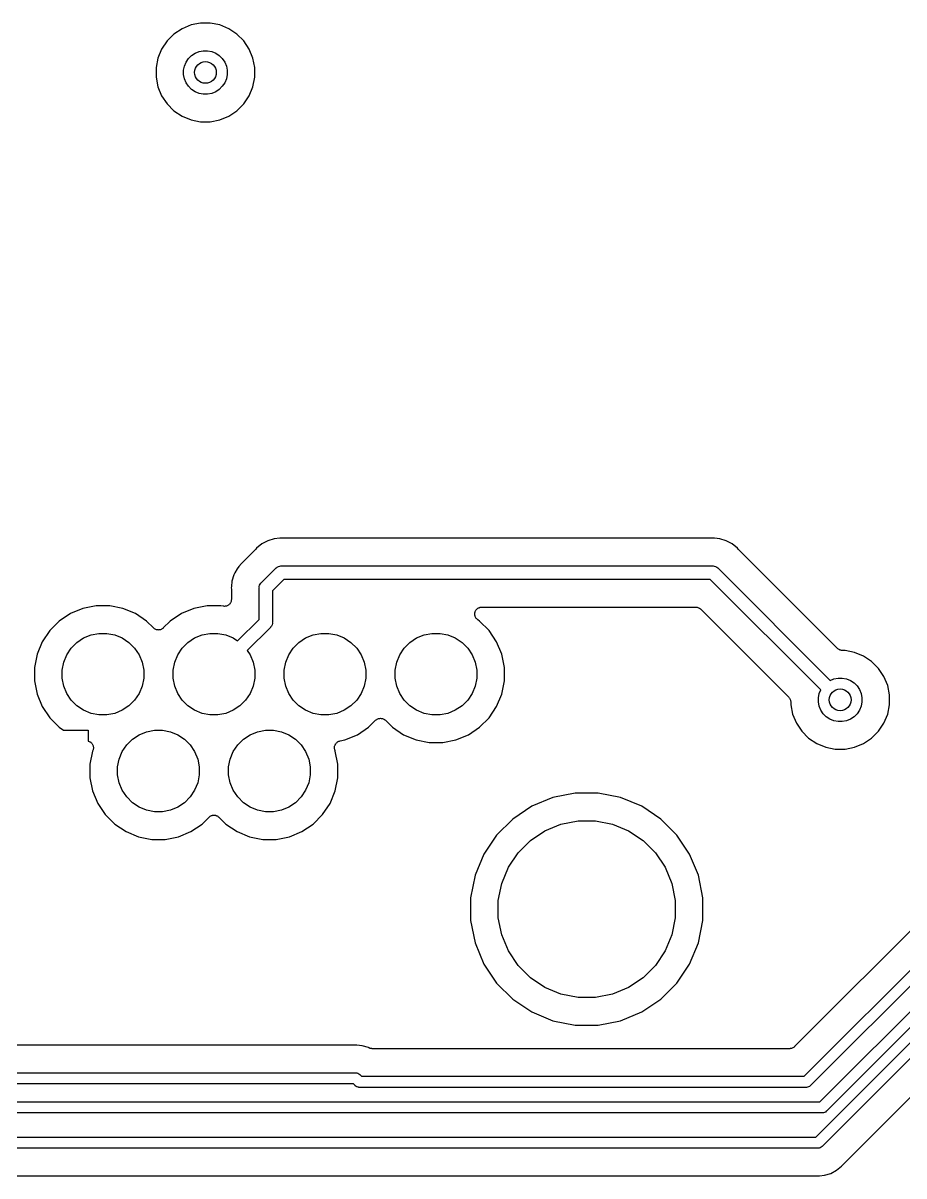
# Model space of a CAD drawing. Extents: x 1.71 to 9.75, y -6.32 to -1.22.
# Drawn here: x 3.686 to 4.323, y -3.618 to -2.783 of the extents above; entities that cross this region are included whole.
import ezdxf

# ---------------------------------------------------------------- set-up
doc = ezdxf.new("R2010")
doc.units = 0
doc.header["$MEASUREMENT"] = 0
doc.layers.add('BLACK', color=7, linetype='CONTINUOUS')

msp = doc.modelspace()

# ---------------------------------------------------------------- linework, layer by layer
at = {"layer": 'BLACK', "linetype": 'CONTINUOUS'}
for p, q in [((3.80737, -2.78483), (3.80087, -2.78752)), ((3.81428, -2.78345), (3.80737, -2.78483)), ((3.82132, -2.78345), (3.81428, -2.78345)), ((3.82823, -2.78483), (3.82132, -2.78345)), ((3.83473, -2.78752), (3.82823, -2.78483)), ((3.79501, -2.79143), (3.79003, -2.79641)), ((3.80087, -2.78752), (3.79501, -2.79143)), ((3.84059, -2.79143), (3.83473, -2.78752)), ((3.84557, -2.79641), (3.84059, -2.79143)), ((3.78612, -2.80227), (3.78343, -2.80877)), ((3.79003, -2.79641), (3.78612, -2.80227)), ((3.81321, -2.80406), (3.81625, -2.80345)), ((3.81625, -2.80345), (3.81935, -2.80345)), ((3.81935, -2.80345), (3.82239, -2.80406)), ((3.84948, -2.80227), (3.84557, -2.79641)), ((3.85217, -2.80877), (3.84948, -2.80227)), ((3.78343, -2.80877), (3.78205, -2.81568)), ((3.80266, -2.81461), (3.80384, -2.81174)), ((3.80384, -2.81174), (3.80557, -2.80916)), ((3.80557, -2.80916), (3.80776, -2.80697)), ((3.80776, -2.80697), (3.81034, -2.80524)), ((3.81034, -2.80524), (3.81321, -2.80406)), ((3.82239, -2.80406), (3.82526, -2.80524)), ((3.82526, -2.80524), (3.82784, -2.80697)), ((3.82784, -2.80697), (3.83003, -2.80916)), ((3.83003, -2.80916), (3.83176, -2.81174)), ((3.83176, -2.81174), (3.83294, -2.81461)), ((3.85355, -2.81568), (3.85217, -2.80877)), ((3.78205, -2.81568), (3.78205, -2.82272)), ((3.80205, -2.81765), (3.80266, -2.81461)), ((3.80205, -2.82075), (3.80205, -2.81765)), ((3.83294, -2.81461), (3.83355, -2.81765)), ((3.83355, -2.81765), (3.83355, -2.82075)), ((3.85355, -2.82272), (3.85355, -2.81568)), ((3.78205, -2.82272), (3.78343, -2.82963)), ((3.80266, -2.82379), (3.80205, -2.82075)), ((3.80384, -2.82666), (3.80266, -2.82379)), ((3.80557, -2.82924), (3.80384, -2.82666)), ((3.83176, -2.82666), (3.83003, -2.82924)), ((3.83294, -2.82379), (3.83176, -2.82666)), ((3.83355, -2.82075), (3.83294, -2.82379)), ((3.85217, -2.82963), (3.85355, -2.82272)), ((3.78343, -2.82963), (3.78612, -2.83613)), ((3.78612, -2.83613), (3.79003, -2.84199)), ((3.80776, -2.83143), (3.80557, -2.82924)), ((3.81034, -2.83316), (3.80776, -2.83143)), ((3.81321, -2.83434), (3.81034, -2.83316)), ((3.81625, -2.83495), (3.81321, -2.83434)), ((3.81935, -2.83495), (3.81625, -2.83495)), ((3.82239, -2.83434), (3.81935, -2.83495)), ((3.82526, -2.83316), (3.82239, -2.83434)), ((3.82784, -2.83143), (3.82526, -2.83316)), ((3.83003, -2.82924), (3.82784, -2.83143)), ((3.84557, -2.84199), (3.84948, -2.83613)), ((3.84948, -2.83613), (3.85217, -2.82963)), ((3.79003, -2.84199), (3.79501, -2.84697)), ((3.84059, -2.84697), (3.84557, -2.84199)), ((3.79501, -2.84697), (3.80087, -2.85088)), ((3.80087, -2.85088), (3.80737, -2.85357)), ((3.80737, -2.85357), (3.81428, -2.85495)), ((3.82132, -2.85495), (3.82823, -2.85357)), ((3.82823, -2.85357), (3.83473, -2.85088)), ((3.83473, -2.85088), (3.84059, -2.84697)), ((3.81428, -2.85495), (3.82132, -2.85495)), ((3.85859, -3.16048), (3.85479, -3.16359)), ((3.86292, -3.15816), (3.85859, -3.16048)), ((3.86761, -3.15674), (3.86292, -3.15816)), ((3.87152, -3.15636), (3.86761, -3.15674)), ((3.8725, -3.15626), (3.87152, -3.15635)), ((3.87152, -3.15635), (3.87152, -3.15636)), ((3.87348, -3.15635), (3.8725, -3.15626)), ((3.87369, -3.15635), (3.87348, -3.15635)), ((3.8739, -3.15638), (3.87369, -3.15635)), ((3.87397, -3.15638), (3.8739, -3.15638)), ((4.18353, -3.15638), (3.87397, -3.15638)), ((4.18374, -3.15636), (4.18353, -3.15638)), ((4.18395, -3.15636), (4.18374, -3.15636)), ((4.18402, -3.15635), (4.18395, -3.15636)), ((4.185, -3.15626), (4.18402, -3.15635)), ((4.18598, -3.15635), (4.185, -3.15626)), ((4.18989, -3.15674), (4.18598, -3.15635)), ((4.18598, -3.15635), (4.18598, -3.15635)), ((4.19458, -3.15816), (4.18989, -3.15674)), ((4.19891, -3.16048), (4.19458, -3.15816)), ((4.20271, -3.16359), (4.19891, -3.16048)), ((3.85384, -3.16472), (3.84492, -3.17364)), ((3.85397, -3.16455), (3.85384, -3.16472)), ((3.85412, -3.16441), (3.85397, -3.16455)), ((3.85417, -3.16435), (3.85412, -3.16441)), ((3.85479, -3.16359), (3.85417, -3.16435)), ((4.20333, -3.16435), (4.20271, -3.16359)), ((4.20348, -3.1645), (4.20333, -3.16435)), ((4.20361, -3.16467), (4.20348, -3.1645)), ((4.20366, -3.16472), (4.20361, -3.16467)), ((4.27503, -3.23609), (4.20366, -3.16472)), ((3.84068, -3.17839), (3.8391, -3.18134)), ((3.84193, -3.17686), (3.84068, -3.17839)), ((3.84379, -3.17459), (3.84193, -3.17686)), ((3.84193, -3.17686), (3.84193, -3.17686)), ((3.84455, -3.17397), (3.84379, -3.17459)), ((3.8447, -3.17382), (3.84455, -3.17397)), ((3.84487, -3.17369), (3.8447, -3.17382)), ((3.84492, -3.17364), (3.84487, -3.17369)), ((3.85819, -3.18865), (3.86885, -3.17799)), ((3.86885, -3.17799), (3.869, -3.1778)), ((3.869, -3.1778), (3.86919, -3.17765)), ((3.86919, -3.17765), (3.86969, -3.17724)), ((3.86919, -3.17765), (3.86919, -3.17765)), ((3.86969, -3.17724), (3.86975, -3.17719)), ((3.86975, -3.17719), (3.87061, -3.17673)), ((3.87061, -3.17673), (3.87154, -3.17645)), ((3.87154, -3.17645), (3.87226, -3.17638)), ((3.87226, -3.17638), (3.8725, -3.17636)), ((3.87226, -3.17638), (3.87226, -3.17638)), ((3.8725, -3.17636), (3.87274, -3.17638)), ((3.87274, -3.17638), (4.18476, -3.17638)), ((4.18476, -3.17638), (4.185, -3.17636)), ((4.185, -3.17636), (4.18524, -3.17638)), ((4.18524, -3.17638), (4.18524, -3.17638)), ((4.18524, -3.17638), (4.18596, -3.17645)), ((4.18596, -3.17645), (4.18689, -3.17673)), ((4.18689, -3.17673), (4.18775, -3.17719)), ((4.18775, -3.17719), (4.1885, -3.1778)), ((4.1885, -3.1778), (4.18865, -3.17799)), ((4.18865, -3.17799), (4.26987, -3.25921)), ((3.83694, -3.18741), (3.83655, -3.19132)), ((3.83836, -3.18272), (3.83694, -3.18741)), ((3.8391, -3.18134), (3.83836, -3.18272)), ((3.8391, -3.18134), (3.8391, -3.18134)), ((3.87454, -3.18622), (3.86642, -3.19434)), ((4.18296, -3.18622), (3.87454, -3.18622)), ((4.26291, -3.26617), (4.18296, -3.18622)), ((3.83655, -3.19132), (3.83646, -3.1923)), ((3.83646, -3.1923), (3.83655, -3.19328)), ((3.83655, -3.19132), (3.83655, -3.19132)), ((3.83655, -3.19328), (3.83656, -3.19335)), ((3.83656, -3.19335), (3.83656, -3.19356)), ((3.83656, -3.19356), (3.83658, -3.19377)), ((3.83658, -3.19377), (3.83658, -3.20064)), ((3.85655, -3.1923), (3.85658, -3.19206)), ((3.85658, -3.19254), (3.85655, -3.1923)), ((3.85658, -3.19206), (3.85665, -3.19134)), ((3.85658, -3.19206), (3.85658, -3.19206)), ((3.85658, -3.21516), (3.85658, -3.19254)), ((3.85665, -3.19134), (3.85693, -3.19041)), ((3.85693, -3.19041), (3.85739, -3.18955)), ((3.85739, -3.18955), (3.858, -3.1888)), ((3.858, -3.1888), (3.85819, -3.18865)), ((3.86642, -3.19434), (3.86642, -3.21695)), ((3.83508, -3.20421), (3.83471, -3.2045)), ((3.83509, -3.2042), (3.83508, -3.20421)), ((3.8351, -3.20419), (3.83509, -3.2042)), ((3.8354, -3.20382), (3.8351, -3.20419)), ((3.8357, -3.20346), (3.8354, -3.20382)), ((3.83571, -3.20345), (3.8357, -3.20346)), ((3.83572, -3.20344), (3.83571, -3.20345)), ((3.83595, -3.20302), (3.83572, -3.20344)), ((3.83617, -3.20261), (3.83595, -3.20302)), ((3.83618, -3.20259), (3.83617, -3.20261)), ((3.83619, -3.20258), (3.83618, -3.20259)), ((3.83633, -3.20213), (3.83619, -3.20258)), ((3.83647, -3.20168), (3.83633, -3.20213)), ((3.83648, -3.20165), (3.83647, -3.20166)), ((3.83647, -3.20166), (3.83647, -3.20168)), ((3.83653, -3.20118), (3.83648, -3.20165)), ((3.83658, -3.20071), (3.83653, -3.20118)), ((3.83658, -3.20064), (3.83658, -3.20068)), ((3.83658, -3.20068), (3.83658, -3.20068)), ((3.83658, -3.20068), (3.83658, -3.20068)), ((3.83658, -3.20068), (3.83658, -3.20071)), ((3.7202, -3.21083), (3.71209, -3.21625)), ((3.72921, -3.2071), (3.7202, -3.21083)), ((3.73878, -3.20519), (3.72921, -3.2071)), ((3.74854, -3.20519), (3.73878, -3.20519)), ((3.7581, -3.2071), (3.74854, -3.20519)), ((3.76712, -3.21083), (3.7581, -3.2071)), ((3.77523, -3.21625), (3.76712, -3.21083)), ((3.80051, -3.21083), (3.7924, -3.21625)), ((3.80953, -3.2071), (3.80051, -3.21083)), ((3.81909, -3.20519), (3.80953, -3.2071)), ((3.82885, -3.20519), (3.81909, -3.20519)), ((3.8306, -3.20554), (3.82885, -3.20519)), ((3.83107, -3.20559), (3.8306, -3.20554)), ((3.83154, -3.20564), (3.83107, -3.20559)), ((3.83156, -3.20564), (3.83154, -3.20564)), ((3.83157, -3.20564), (3.83156, -3.20564)), ((3.83205, -3.20559), (3.83157, -3.20564)), ((3.83252, -3.20555), (3.83205, -3.20559)), ((3.83253, -3.20555), (3.83252, -3.20555)), ((3.83255, -3.20554), (3.83253, -3.20555)), ((3.833, -3.20541), (3.83255, -3.20554)), ((3.83345, -3.20527), (3.833, -3.20541)), ((3.83347, -3.20527), (3.83345, -3.20527)), ((3.83348, -3.20526), (3.83347, -3.20527)), ((3.8339, -3.20504), (3.83348, -3.20526)), ((3.83432, -3.20482), (3.8339, -3.20504)), ((3.83433, -3.20481), (3.83432, -3.20482)), ((3.83434, -3.20481), (3.83433, -3.20481)), ((3.83471, -3.2045), (3.83434, -3.20481)), ((4.01265, -3.21117), (4.0127, -3.21069)), ((4.01265, -3.21118), (4.01265, -3.21117)), ((4.01265, -3.21119), (4.01265, -3.21118)), ((4.01269, -3.21166), (4.01265, -3.21119)), ((4.01273, -3.21215), (4.01269, -3.21166)), ((4.0127, -3.21069), (4.01275, -3.21022)), ((4.01274, -3.21216), (4.01273, -3.21215)), ((4.01273, -3.21215), (4.01273, -3.21215)), ((4.01287, -3.21262), (4.01274, -3.21216)), ((4.01275, -3.2102), (4.01289, -3.20975)), ((4.01275, -3.21021), (4.01275, -3.2102)), ((4.01275, -3.21022), (4.01275, -3.21021)), ((4.01301, -3.21308), (4.01287, -3.21262)), ((4.01289, -3.20975), (4.01304, -3.20928)), ((4.01304, -3.20927), (4.01327, -3.20885)), ((4.01304, -3.20928), (4.01304, -3.20927)), ((4.01304, -3.20928), (4.01304, -3.20928)), ((4.01327, -3.20885), (4.0135, -3.20843)), ((4.0135, -3.20843), (4.01351, -3.20842)), ((4.01351, -3.20841), (4.01382, -3.20804)), ((4.01351, -3.20842), (4.01351, -3.20841)), ((4.01382, -3.20804), (4.01412, -3.20767)), ((4.01412, -3.20767), (4.01413, -3.20767)), ((4.01413, -3.20766), (4.0145, -3.20736)), ((4.01413, -3.20767), (4.01413, -3.20766)), ((4.0145, -3.20736), (4.01488, -3.20706)), ((4.01488, -3.20706), (4.01489, -3.20705)), ((4.01489, -3.20705), (4.01531, -3.20683)), ((4.01489, -3.20705), (4.01489, -3.20705)), ((4.01531, -3.20683), (4.01574, -3.2066)), ((4.01574, -3.2066), (4.01575, -3.2066)), ((4.01575, -3.20659), (4.01622, -3.20646)), ((4.01575, -3.2066), (4.01575, -3.20659)), ((4.01622, -3.20646), (4.01668, -3.20632)), ((4.01668, -3.20632), (4.01669, -3.20631)), ((4.01668, -3.20632), (4.01668, -3.20632)), ((4.01669, -3.20631), (4.01717, -3.20627)), ((4.01717, -3.20627), (4.01765, -3.20622)), ((4.01765, -3.20622), (4.17261, -3.20622)), ((4.17261, -3.20622), (4.17262, -3.20622)), ((4.17262, -3.20622), (4.17262, -3.20622)), ((4.17262, -3.20622), (4.17262, -3.20622)), ((4.17262, -3.20622), (4.17268, -3.20622)), ((4.17268, -3.20622), (4.17314, -3.20627)), ((4.17314, -3.20627), (4.17359, -3.20632)), ((4.17359, -3.20632), (4.17362, -3.20633)), ((4.17362, -3.20633), (4.17365, -3.20633)), ((4.17365, -3.20633), (4.17409, -3.20647)), ((4.17409, -3.20647), (4.17453, -3.20661)), ((4.17453, -3.20661), (4.17455, -3.20662)), ((4.17455, -3.20662), (4.17458, -3.20663)), ((4.17458, -3.20663), (4.17498, -3.20685)), ((4.17498, -3.20685), (4.17539, -3.20707)), ((4.17539, -3.20707), (4.17541, -3.20708)), ((4.17541, -3.20708), (4.17543, -3.2071)), ((4.17543, -3.2071), (4.17578, -3.20739)), ((4.17578, -3.20739), (4.17614, -3.20769)), ((4.17614, -3.20769), (4.23979, -3.27133)), ((3.71209, -3.21625), (3.70519, -3.22315)), ((3.78028, -3.2213), (3.77523, -3.21625)), ((3.7924, -3.21625), (3.78735, -3.2213)), ((3.84109, -3.23065), (3.85658, -3.21516)), ((3.86481, -3.22084), (3.84805, -3.23761)), ((3.865, -3.22069), (3.86481, -3.22084)), ((3.86515, -3.2205), (3.865, -3.22069)), ((3.86561, -3.21994), (3.86515, -3.2205)), ((3.86515, -3.2205), (3.86515, -3.2205)), ((3.86563, -3.21991), (3.86561, -3.21994)), ((3.86607, -3.21909), (3.86563, -3.21991)), ((3.86635, -3.21816), (3.86607, -3.21909)), ((3.86642, -3.21744), (3.86635, -3.21816)), ((3.86642, -3.21695), (3.86645, -3.21719)), ((3.86645, -3.21719), (3.86642, -3.21743)), ((3.86642, -3.21743), (3.86642, -3.21744)), ((4.01301, -3.21309), (4.01301, -3.21308)), ((4.01324, -3.21352), (4.01301, -3.21309)), ((4.01301, -3.21309), (4.01301, -3.21309)), ((4.01346, -3.21395), (4.01324, -3.21352)), ((4.01346, -3.21396), (4.01346, -3.21395)), ((4.01346, -3.21395), (4.01346, -3.21395)), ((4.01376, -3.21433), (4.01346, -3.21396)), ((4.01407, -3.21471), (4.01376, -3.21433)), ((4.01407, -3.21472), (4.01407, -3.21471)), ((4.01407, -3.21471), (4.01407, -3.21471)), ((4.01444, -3.21502), (4.01407, -3.21472)), ((4.01481, -3.21534), (4.01444, -3.21502)), ((4.01482, -3.21535), (4.01481, -3.21534)), ((4.01487, -3.21538), (4.01482, -3.21535)), ((4.01482, -3.21535), (4.01482, -3.21535)), ((4.01482, -3.21535), (4.01482, -3.21535)), ((4.01617, -3.21625), (4.01487, -3.21538)), ((4.02307, -3.22315), (4.01617, -3.21625)), ((3.70519, -3.22315), (3.69977, -3.23126)), ((3.72483, -3.23179), (3.72967, -3.22855)), ((3.72967, -3.22855), (3.73504, -3.22633)), ((3.73504, -3.22633), (3.74075, -3.22519)), ((3.74075, -3.22519), (3.74657, -3.22519)), ((3.74657, -3.22519), (3.75227, -3.22633)), ((3.75227, -3.22633), (3.75764, -3.22855)), ((3.75764, -3.22855), (3.76248, -3.23179)), ((3.78064, -3.2216), (3.78028, -3.2213)), ((3.781, -3.2219), (3.78064, -3.2216)), ((3.78102, -3.22191), (3.781, -3.2219)), ((3.78103, -3.22192), (3.78102, -3.22191)), ((3.78145, -3.22214), (3.78103, -3.22192)), ((3.78186, -3.22237), (3.78145, -3.22214)), ((3.78188, -3.22237), (3.78186, -3.22237)), ((3.78189, -3.22238), (3.78188, -3.22237)), ((3.78234, -3.22252), (3.78189, -3.22238)), ((3.78279, -3.22266), (3.78234, -3.22252)), ((3.78281, -3.22266), (3.78279, -3.22266)), ((3.78283, -3.22267), (3.78281, -3.22266)), ((3.78329, -3.22271), (3.78283, -3.22267)), ((3.78376, -3.22276), (3.78329, -3.22271)), ((3.78378, -3.22276), (3.78376, -3.22276)), ((3.7838, -3.22277), (3.78378, -3.22276)), ((3.78426, -3.22272), (3.7838, -3.22277)), ((3.78473, -3.22268), (3.78426, -3.22272)), ((3.78475, -3.22267), (3.78473, -3.22268)), ((3.78477, -3.22267), (3.78475, -3.22267)), ((3.78522, -3.22254), (3.78477, -3.22267)), ((3.78567, -3.22241), (3.78522, -3.22254)), ((3.78569, -3.2224), (3.78567, -3.22241)), ((3.7857, -3.22239), (3.78569, -3.2224)), ((3.78612, -3.22218), (3.7857, -3.22239)), ((3.78654, -3.22196), (3.78612, -3.22218)), ((3.78655, -3.22195), (3.78654, -3.22196)), ((3.78657, -3.22194), (3.78655, -3.22195)), ((3.78693, -3.22165), (3.78657, -3.22194)), ((3.7873, -3.22135), (3.78693, -3.22165)), ((3.78733, -3.22133), (3.7873, -3.22135)), ((3.78735, -3.2213), (3.78733, -3.22132)), ((3.78733, -3.22132), (3.78733, -3.22133)), ((3.78733, -3.22133), (3.78733, -3.22133)), ((3.80515, -3.23179), (3.80999, -3.22855)), ((3.80999, -3.22855), (3.81536, -3.22633)), ((3.81536, -3.22633), (3.82106, -3.22519)), ((3.82106, -3.22519), (3.82688, -3.22519)), ((3.82688, -3.22519), (3.83259, -3.22633)), ((3.83259, -3.22633), (3.83796, -3.22855)), ((3.83796, -3.22855), (3.84109, -3.23065)), ((3.88546, -3.23179), (3.8903, -3.22855)), ((3.8903, -3.22855), (3.89567, -3.22633)), ((3.89567, -3.22633), (3.90138, -3.22519)), ((3.90138, -3.22519), (3.9072, -3.22519)), ((3.9072, -3.22519), (3.9129, -3.22633)), ((3.9129, -3.22633), (3.91827, -3.22855)), ((3.91827, -3.22855), (3.92311, -3.23179)), ((3.96578, -3.23179), (3.97062, -3.22855)), ((3.97062, -3.22855), (3.97599, -3.22633)), ((3.97599, -3.22633), (3.98169, -3.22519)), ((3.98169, -3.22519), (3.98751, -3.22519)), ((3.98751, -3.22519), (3.99322, -3.22633)), ((3.99322, -3.22633), (3.99859, -3.22855)), ((3.99859, -3.22855), (4.00343, -3.23179)), ((4.02849, -3.23126), (4.02307, -3.22315)), ((3.69977, -3.23126), (3.69603, -3.24027)), ((3.71749, -3.24073), (3.72072, -3.2359)), ((3.72072, -3.2359), (3.72483, -3.23179)), ((3.76248, -3.23179), (3.76659, -3.2359)), ((3.76659, -3.2359), (3.76982, -3.24073)), ((3.79781, -3.24073), (3.80104, -3.2359)), ((3.80104, -3.2359), (3.80515, -3.23179)), ((3.84805, -3.23761), (3.85014, -3.24073)), ((3.87812, -3.24073), (3.88135, -3.2359)), ((3.88135, -3.2359), (3.88546, -3.23179)), ((3.92311, -3.23179), (3.92722, -3.2359)), ((3.92722, -3.2359), (3.93045, -3.24073)), ((3.95844, -3.24073), (3.96167, -3.2359)), ((3.96167, -3.2359), (3.96578, -3.23179)), ((4.00343, -3.23179), (4.00754, -3.2359)), ((4.00754, -3.2359), (4.01077, -3.24073)), ((4.03223, -3.24027), (4.02849, -3.23126)), ((4.27539, -3.23638), (4.27503, -3.23609)), ((4.27574, -3.23668), (4.27539, -3.23638)), ((4.27577, -3.23669), (4.27574, -3.23668)), ((4.27579, -3.23671), (4.27577, -3.23669)), ((4.27619, -3.23693), (4.27579, -3.23671)), ((4.2766, -3.23715), (4.27619, -3.23693)), ((4.27662, -3.23716), (4.2766, -3.23715)), ((4.27665, -3.23717), (4.27662, -3.23716)), ((4.27709, -3.2373), (4.27665, -3.23717)), ((4.27753, -3.23744), (4.27709, -3.2373)), ((4.27755, -3.23745), (4.27753, -3.23744)), ((4.27758, -3.23745), (4.27755, -3.23745)), ((4.27804, -3.2375), (4.27758, -3.23745)), ((4.2785, -3.23755), (4.27804, -3.2375)), ((4.27855, -3.23755), (4.2785, -3.23755)), ((4.27857, -3.23755), (4.27855, -3.23755)), ((4.27855, -3.23755), (4.27855, -3.23755)), ((4.27855, -3.23755), (4.27855, -3.23755)), ((4.28052, -3.23755), (4.27857, -3.23755)), ((4.28743, -3.23893), (4.28052, -3.23755)), ((3.69603, -3.24027), (3.69413, -3.24984)), ((3.71526, -3.24611), (3.71749, -3.24073)), ((3.76982, -3.24073), (3.77205, -3.24611)), ((3.79558, -3.24611), (3.79781, -3.24073)), ((3.85014, -3.24073), (3.85237, -3.24611)), ((3.87589, -3.24611), (3.87812, -3.24073)), ((3.93045, -3.24073), (3.93268, -3.24611)), ((3.95621, -3.24611), (3.95844, -3.24073)), ((4.01077, -3.24073), (4.013, -3.24611)), ((4.03413, -3.24984), (4.03223, -3.24027)), ((4.29393, -3.24162), (4.28743, -3.23893)), ((4.29979, -3.24553), (4.29393, -3.24162)), ((4.30477, -3.25051), (4.29979, -3.24553)), ((3.69413, -3.24984), (3.69413, -3.2596)), ((3.71413, -3.25181), (3.71526, -3.24611)), ((3.71413, -3.25763), (3.71413, -3.25181)), ((3.77205, -3.24611), (3.77319, -3.25181)), ((3.77319, -3.25181), (3.77319, -3.25763)), ((3.79444, -3.25181), (3.79558, -3.24611)), ((3.79444, -3.25763), (3.79444, -3.25181)), ((3.85237, -3.24611), (3.8535, -3.25181)), ((3.8535, -3.25181), (3.8535, -3.25763)), ((3.87476, -3.25181), (3.87589, -3.24611)), ((3.87476, -3.25763), (3.87476, -3.25181)), ((3.93268, -3.24611), (3.93381, -3.25181)), ((3.93381, -3.25181), (3.93381, -3.25763)), ((3.95507, -3.25181), (3.95621, -3.24611)), ((3.95507, -3.25763), (3.95507, -3.25181)), ((4.013, -3.24611), (4.01413, -3.25181)), ((4.01413, -3.25181), (4.01413, -3.25763)), ((4.03413, -3.2596), (4.03413, -3.24984)), ((4.30868, -3.25637), (4.30477, -3.25051)), ((3.69413, -3.2596), (3.69603, -3.26917)), ((3.71526, -3.26333), (3.71413, -3.25763)), ((3.77319, -3.25763), (3.77205, -3.26333)), ((3.79558, -3.26333), (3.79444, -3.25763)), ((3.8535, -3.25763), (3.85237, -3.26333)), ((3.87589, -3.26333), (3.87476, -3.25763)), ((3.93381, -3.25763), (3.93268, -3.26333)), ((3.95621, -3.26333), (3.95507, -3.25763)), ((4.01413, -3.25763), (4.013, -3.26333)), ((4.03223, -3.26917), (4.03413, -3.2596)), ((4.26987, -3.25921), (4.27241, -3.25816)), ((4.27241, -3.25816), (4.27545, -3.25755)), ((4.27545, -3.25755), (4.27855, -3.25755)), ((4.27855, -3.25755), (4.28159, -3.25816)), ((4.28159, -3.25816), (4.28446, -3.25934)), ((4.28446, -3.25934), (4.28704, -3.26107)), ((4.28704, -3.26107), (4.28923, -3.26326)), ((4.31137, -3.26287), (4.30868, -3.25637)), ((3.69603, -3.26917), (3.69977, -3.27818)), ((3.71749, -3.26871), (3.71526, -3.26333)), ((3.72072, -3.27354), (3.71749, -3.26871)), ((3.76982, -3.26871), (3.76659, -3.27354)), ((3.77205, -3.26333), (3.76982, -3.26871)), ((3.79781, -3.26871), (3.79558, -3.26333)), ((3.80104, -3.27354), (3.79781, -3.26871)), ((3.85014, -3.26871), (3.84691, -3.27354)), ((3.85237, -3.26333), (3.85014, -3.26871)), ((3.87812, -3.26871), (3.87589, -3.26333)), ((3.88135, -3.27354), (3.87812, -3.26871)), ((3.93045, -3.26871), (3.92722, -3.27354)), ((3.93268, -3.26333), (3.93045, -3.26871)), ((3.95844, -3.26871), (3.95621, -3.26333)), ((3.96167, -3.27354), (3.95844, -3.26871)), ((4.01077, -3.26871), (4.00754, -3.27354)), ((4.013, -3.26333), (4.01077, -3.26871)), ((4.02849, -3.27818), (4.03223, -3.26917)), ((4.26125, -3.27175), (4.26186, -3.26871)), ((4.26186, -3.26871), (4.26291, -3.26617)), ((4.28923, -3.26326), (4.29096, -3.26584)), ((4.29096, -3.26584), (4.29214, -3.26871)), ((4.29214, -3.26871), (4.29275, -3.27175)), ((4.31275, -3.26978), (4.31137, -3.26287)), ((4.31275, -3.27682), (4.31275, -3.26978)), ((3.69977, -3.27818), (3.70519, -3.28629)), ((3.72483, -3.27766), (3.72072, -3.27354)), ((3.72967, -3.28089), (3.72483, -3.27766)), ((3.76248, -3.27766), (3.75764, -3.28089)), ((3.76659, -3.27354), (3.76248, -3.27766)), ((3.80515, -3.27766), (3.80104, -3.27354)), ((3.80999, -3.28089), (3.80515, -3.27766)), ((3.8428, -3.27766), (3.83796, -3.28089)), ((3.84691, -3.27354), (3.8428, -3.27766)), ((3.88546, -3.27766), (3.88135, -3.27354)), ((3.8903, -3.28089), (3.88546, -3.27766)), ((3.92311, -3.27766), (3.91827, -3.28089)), ((3.92722, -3.27354), (3.92311, -3.27766)), ((3.96578, -3.27766), (3.96167, -3.27354)), ((3.97062, -3.28089), (3.96578, -3.27766)), ((4.00343, -3.27766), (3.99859, -3.28089)), ((4.00754, -3.27354), (4.00343, -3.27766)), ((4.02307, -3.28629), (4.02849, -3.27818)), ((4.23979, -3.27133), (4.2398, -3.27134)), ((4.2398, -3.27134), (4.2398, -3.27134)), ((4.2398, -3.27134), (4.2398, -3.27134)), ((4.2398, -3.27134), (4.23984, -3.27138)), ((4.23984, -3.27138), (4.24012, -3.27174)), ((4.24012, -3.27174), (4.24042, -3.2721)), ((4.24042, -3.2721), (4.24043, -3.27212)), ((4.24043, -3.27212), (4.24045, -3.27214)), ((4.24045, -3.27214), (4.24066, -3.27256)), ((4.24066, -3.27256), (4.24087, -3.27296)), ((4.24087, -3.27296), (4.24088, -3.27299)), ((4.24088, -3.27299), (4.24089, -3.27301)), ((4.24089, -3.27301), (4.24102, -3.27345)), ((4.24102, -3.27345), (4.24116, -3.2739)), ((4.24116, -3.2739), (4.24116, -3.27392)), ((4.24116, -3.27392), (4.24117, -3.27395)), ((4.24117, -3.27395), (4.24121, -3.27441)), ((4.24121, -3.27441), (4.24125, -3.27487)), ((4.24125, -3.27487), (4.24125, -3.27682)), ((4.24125, -3.27682), (4.24263, -3.28373)), ((4.26125, -3.27485), (4.26125, -3.27175)), ((4.26186, -3.27789), (4.26125, -3.27485)), ((4.26304, -3.28076), (4.26186, -3.27789)), ((4.29214, -3.27789), (4.29096, -3.28076)), ((4.29275, -3.27485), (4.29214, -3.27789)), ((4.29275, -3.27175), (4.29275, -3.27485)), ((4.31137, -3.28373), (4.31275, -3.27682)), ((3.70519, -3.28629), (3.71209, -3.29319)), ((3.73504, -3.28311), (3.72967, -3.28089)), ((3.74075, -3.28425), (3.73504, -3.28311)), ((3.74657, -3.28425), (3.74075, -3.28425)), ((3.75227, -3.28311), (3.74657, -3.28425)), ((3.75764, -3.28089), (3.75227, -3.28311)), ((3.81536, -3.28311), (3.80999, -3.28089)), ((3.82106, -3.28425), (3.81536, -3.28311)), ((3.82688, -3.28425), (3.82106, -3.28425)), ((3.83259, -3.28311), (3.82688, -3.28425)), ((3.83796, -3.28089), (3.83259, -3.28311)), ((3.89567, -3.28311), (3.8903, -3.28089)), ((3.90138, -3.28425), (3.89567, -3.28311)), ((3.9072, -3.28425), (3.90138, -3.28425)), ((3.9129, -3.28311), (3.9072, -3.28425)), ((3.91827, -3.28089), (3.9129, -3.28311)), ((3.94096, -3.28809), (3.94133, -3.2878)), ((3.94133, -3.2878), (3.94169, -3.2875)), ((3.94169, -3.2875), (3.94171, -3.28749)), ((3.94171, -3.28749), (3.94172, -3.28748)), ((3.94172, -3.28748), (3.94214, -3.28727)), ((3.94214, -3.28727), (3.94256, -3.28705)), ((3.94256, -3.28705), (3.94257, -3.28704)), ((3.94257, -3.28704), (3.94259, -3.28703)), ((3.94259, -3.28703), (3.94304, -3.2869)), ((3.94304, -3.2869), (3.94349, -3.28677)), ((3.94349, -3.28677), (3.94351, -3.28677)), ((3.94351, -3.28677), (3.94353, -3.28676)), ((3.94353, -3.28676), (3.94399, -3.28672)), ((3.94399, -3.28672), (3.94446, -3.28668)), ((3.94446, -3.28668), (3.94448, -3.28668)), ((3.94448, -3.28668), (3.9445, -3.28668)), ((3.9445, -3.28668), (3.94496, -3.28673)), ((3.94496, -3.28673), (3.94543, -3.28678)), ((3.94543, -3.28678), (3.94545, -3.28678)), ((3.94545, -3.28678), (3.94547, -3.28678)), ((3.94547, -3.28678), (3.94592, -3.28692)), ((3.94592, -3.28692), (3.94637, -3.28706)), ((3.94637, -3.28706), (3.94638, -3.28707)), ((3.94638, -3.28707), (3.9464, -3.28707)), ((3.9464, -3.28707), (3.94681, -3.2873)), ((3.94681, -3.2873), (3.94723, -3.28752)), ((3.94723, -3.28752), (3.94724, -3.28753)), ((3.94724, -3.28753), (3.94726, -3.28754)), ((3.94726, -3.28754), (3.94761, -3.28784)), ((3.97599, -3.28311), (3.97062, -3.28089)), ((3.98169, -3.28425), (3.97599, -3.28311)), ((3.98751, -3.28425), (3.98169, -3.28425)), ((3.99322, -3.28311), (3.98751, -3.28425)), ((3.99859, -3.28089), (3.99322, -3.28311)), ((4.01617, -3.29319), (4.02307, -3.28629)), ((4.24263, -3.28373), (4.24532, -3.29023)), ((4.26477, -3.28334), (4.26304, -3.28076)), ((4.26696, -3.28553), (4.26477, -3.28334)), ((4.26954, -3.28726), (4.26696, -3.28553)), ((4.27241, -3.28844), (4.26954, -3.28726)), ((4.28446, -3.28726), (4.28159, -3.28844)), ((4.28704, -3.28553), (4.28446, -3.28726)), ((4.28923, -3.28334), (4.28704, -3.28553)), ((4.29096, -3.28076), (4.28923, -3.28334)), ((4.30868, -3.29023), (4.31137, -3.28373)), ((3.71209, -3.29319), (3.7152, -3.29527)), ((3.7152, -3.29527), (3.73303, -3.29527)), ((3.73303, -3.29527), (3.73303, -3.30313)), ((3.7752, -3.29641), (3.78091, -3.29527)), ((3.78091, -3.29527), (3.78672, -3.29527)), ((3.78672, -3.29527), (3.79243, -3.29641)), ((3.85552, -3.29641), (3.86122, -3.29527)), ((3.86122, -3.29527), (3.86704, -3.29527)), ((3.86704, -3.29527), (3.87274, -3.29641)), ((3.92775, -3.29861), (3.93586, -3.29319)), ((3.93586, -3.29319), (3.94091, -3.28814)), ((3.94091, -3.28814), (3.94093, -3.28812)), ((3.94093, -3.28812), (3.94093, -3.28812)), ((3.94093, -3.28812), (3.94094, -3.28812)), ((3.94094, -3.28812), (3.94096, -3.28809)), ((3.94761, -3.28784), (3.94798, -3.28814)), ((3.94798, -3.28814), (3.95303, -3.29319)), ((3.95303, -3.29319), (3.96114, -3.29861)), ((4.00806, -3.29861), (4.01617, -3.29319)), ((4.24532, -3.29023), (4.24923, -3.29609)), ((4.24923, -3.29609), (4.25421, -3.30107)), ((4.27545, -3.28905), (4.27241, -3.28844)), ((4.27855, -3.28905), (4.27545, -3.28905)), ((4.28159, -3.28844), (4.27855, -3.28905)), ((4.29979, -3.30107), (4.30477, -3.29609)), ((4.30477, -3.29609), (4.30868, -3.29023)), ((3.73303, -3.30313), (3.73327, -3.30321)), ((3.73327, -3.30321), (3.73372, -3.30335)), ((3.73372, -3.30335), (3.73373, -3.30335)), ((3.73373, -3.30335), (3.73375, -3.30336)), ((3.73375, -3.30336), (3.73416, -3.30359)), ((3.73416, -3.30359), (3.73458, -3.30381)), ((3.73458, -3.30381), (3.73459, -3.30382)), ((3.73459, -3.30382), (3.7346, -3.30383)), ((3.7346, -3.30383), (3.73496, -3.30413)), ((3.73496, -3.30413), (3.73533, -3.30444)), ((3.73533, -3.30444), (3.73534, -3.30445)), ((3.73534, -3.30445), (3.73535, -3.30446)), ((3.73535, -3.30446), (3.73564, -3.30482)), ((3.76088, -3.30598), (3.76499, -3.30186)), ((3.76499, -3.30186), (3.76983, -3.29863)), ((3.76983, -3.29863), (3.7752, -3.29641)), ((3.79243, -3.29641), (3.7978, -3.29863)), ((3.7978, -3.29863), (3.80264, -3.30186)), ((3.80264, -3.30186), (3.80675, -3.30598)), ((3.84119, -3.30598), (3.84531, -3.30186)), ((3.84531, -3.30186), (3.85014, -3.29863)), ((3.85014, -3.29863), (3.85552, -3.29641)), ((3.87274, -3.29641), (3.87812, -3.29863)), ((3.87812, -3.29863), (3.88295, -3.30186)), ((3.88295, -3.30186), (3.88707, -3.30598)), ((3.91234, -3.30477), (3.91265, -3.30441)), ((3.91265, -3.30441), (3.91266, -3.3044)), ((3.91266, -3.3044), (3.91267, -3.30439)), ((3.91267, -3.30439), (3.91303, -3.30409)), ((3.91303, -3.30409), (3.9134, -3.30379)), ((3.9134, -3.30379), (3.91341, -3.30378)), ((3.91341, -3.30378), (3.91343, -3.30377)), ((3.91343, -3.30377), (3.91385, -3.30355)), ((3.91385, -3.30355), (3.91426, -3.30333)), ((3.91426, -3.30333), (3.91428, -3.30333)), ((3.91428, -3.30333), (3.91429, -3.30332)), ((3.91429, -3.30332), (3.91474, -3.30319)), ((3.91474, -3.30319), (3.9152, -3.30305)), ((3.9152, -3.30305), (3.91873, -3.30235)), ((3.91873, -3.30235), (3.92775, -3.29861)), ((3.96114, -3.29861), (3.97016, -3.30235)), ((3.97016, -3.30235), (3.97972, -3.30425)), ((3.97972, -3.30425), (3.98948, -3.30425)), ((3.98948, -3.30425), (3.99905, -3.30235)), ((3.99905, -3.30235), (4.00806, -3.29861)), ((4.25421, -3.30107), (4.26007, -3.30498)), ((4.29393, -3.30498), (4.29979, -3.30107)), ((3.73619, -3.31035), (3.73429, -3.31992)), ((3.73564, -3.30482), (3.73594, -3.30519)), ((3.73594, -3.30519), (3.73595, -3.30521)), ((3.73595, -3.30521), (3.73596, -3.30522)), ((3.73596, -3.30522), (3.73618, -3.30564)), ((3.73618, -3.30564), (3.7364, -3.30606)), ((3.73639, -3.30987), (3.73619, -3.31035)), ((3.73653, -3.30942), (3.73639, -3.30987)), ((3.7364, -3.30606), (3.7364, -3.30607)), ((3.7364, -3.30607), (3.73641, -3.30608)), ((3.73641, -3.30608), (3.73654, -3.30653)), ((3.73667, -3.30896), (3.73653, -3.30942)), ((3.73654, -3.30653), (3.73668, -3.30699)), ((3.73668, -3.30893), (3.73667, -3.30895)), ((3.73667, -3.30895), (3.73667, -3.30896)), ((3.73668, -3.30699), (3.73668, -3.30701)), ((3.73668, -3.30701), (3.73669, -3.30702)), ((3.73672, -3.30846), (3.73668, -3.30893)), ((3.73669, -3.30702), (3.73673, -3.30749)), ((3.73677, -3.30799), (3.73672, -3.30846)), ((3.73673, -3.30749), (3.73677, -3.30796)), ((3.73677, -3.30796), (3.73677, -3.30798)), ((3.73677, -3.30798), (3.73677, -3.30799)), ((3.75542, -3.31619), (3.75765, -3.31081)), ((3.75765, -3.31081), (3.76088, -3.30598)), ((3.80675, -3.30598), (3.80998, -3.31081)), ((3.80998, -3.31081), (3.81221, -3.31619)), ((3.83574, -3.31619), (3.83796, -3.31081)), ((3.83796, -3.31081), (3.84119, -3.30598)), ((3.88707, -3.30598), (3.8903, -3.31081)), ((3.8903, -3.31081), (3.89252, -3.31619)), ((3.91117, -3.30789), (3.91122, -3.30742)), ((3.91117, -3.30791), (3.91117, -3.30789)), ((3.91117, -3.30792), (3.91117, -3.30791)), ((3.91122, -3.30839), (3.91117, -3.30792)), ((3.91122, -3.30742), (3.91127, -3.30695)), ((3.91126, -3.30886), (3.91122, -3.30839)), ((3.91126, -3.30888), (3.91126, -3.30886)), ((3.91126, -3.30889), (3.91126, -3.30888)), ((3.91139, -3.30934), (3.91126, -3.30889)), ((3.91127, -3.30695), (3.91128, -3.30694)), ((3.91128, -3.30692), (3.91142, -3.30647)), ((3.91128, -3.30694), (3.91128, -3.30692)), ((3.91153, -3.3098), (3.91139, -3.30934)), ((3.91142, -3.30647), (3.91156, -3.30602)), ((3.91154, -3.30983), (3.91153, -3.3098)), ((3.91155, -3.30987), (3.91154, -3.30983)), ((3.91154, -3.30983), (3.91154, -3.30983)), ((3.91154, -3.30983), (3.91154, -3.30983)), ((3.91175, -3.31035), (3.91155, -3.30987)), ((3.91156, -3.30602), (3.91157, -3.30601)), ((3.91157, -3.30599), (3.9118, -3.30558)), ((3.91157, -3.30601), (3.91157, -3.30599)), ((3.91366, -3.31992), (3.91175, -3.31035)), ((3.9118, -3.30558), (3.91202, -3.30516)), ((3.91202, -3.30516), (3.91203, -3.30515)), ((3.91203, -3.30515), (3.91204, -3.30514)), ((3.91204, -3.30514), (3.91234, -3.30477)), ((4.26007, -3.30498), (4.26657, -3.30767)), ((4.26657, -3.30767), (4.27348, -3.30905)), ((4.27348, -3.30905), (4.28052, -3.30905)), ((4.28052, -3.30905), (4.28743, -3.30767)), ((4.28743, -3.30767), (4.29393, -3.30498)), ((3.73429, -3.31992), (3.73429, -3.32968)), ((3.75429, -3.32189), (3.75542, -3.31619)), ((3.81221, -3.31619), (3.81334, -3.32189)), ((3.8346, -3.32189), (3.83574, -3.31619)), ((3.89252, -3.31619), (3.89366, -3.32189)), ((3.91366, -3.32968), (3.91366, -3.31992)), ((3.75429, -3.32771), (3.75429, -3.32189)), ((3.75542, -3.33341), (3.75429, -3.32771)), ((3.81334, -3.32771), (3.81221, -3.33341)), ((3.81334, -3.32189), (3.81334, -3.32771)), ((3.8346, -3.32771), (3.8346, -3.32189)), ((3.83574, -3.33341), (3.8346, -3.32771)), ((3.89366, -3.32771), (3.89252, -3.33341)), ((3.89366, -3.32189), (3.89366, -3.32771)), ((3.73429, -3.32968), (3.73619, -3.33925)), ((3.75765, -3.33879), (3.75542, -3.33341)), ((3.81221, -3.33341), (3.80998, -3.33879)), ((3.83796, -3.33879), (3.83574, -3.33341)), ((3.89252, -3.33341), (3.8903, -3.33879)), ((3.91175, -3.33925), (3.91366, -3.32968)), ((3.73619, -3.33925), (3.73992, -3.34826)), ((3.76088, -3.34362), (3.75765, -3.33879)), ((3.76499, -3.34774), (3.76088, -3.34362)), ((3.80675, -3.34362), (3.80264, -3.34774)), ((3.80998, -3.33879), (3.80675, -3.34362)), ((3.84119, -3.34362), (3.83796, -3.33879)), ((3.84531, -3.34774), (3.84119, -3.34362)), ((3.88707, -3.34362), (3.88295, -3.34774)), ((3.8903, -3.33879), (3.88707, -3.34362)), ((3.90802, -3.34826), (3.91175, -3.33925)), ((4.06916, -3.34405), (4.05388, -3.35038)), ((4.08539, -3.34082), (4.06916, -3.34405)), ((4.10193, -3.34082), (4.08539, -3.34082)), ((4.11815, -3.34405), (4.10193, -3.34082)), ((4.13344, -3.35038), (4.11815, -3.34405)), ((3.73992, -3.34826), (3.74534, -3.35637)), ((3.76983, -3.35097), (3.76499, -3.34774)), ((3.7752, -3.35319), (3.76983, -3.35097)), ((3.78091, -3.35433), (3.7752, -3.35319)), ((3.78672, -3.35433), (3.78091, -3.35433)), ((3.79243, -3.35319), (3.78672, -3.35433)), ((3.7978, -3.35097), (3.79243, -3.35319)), ((3.80264, -3.34774), (3.7978, -3.35097)), ((3.85014, -3.35097), (3.84531, -3.34774)), ((3.85552, -3.35319), (3.85014, -3.35097)), ((3.86122, -3.35433), (3.85552, -3.35319)), ((3.86704, -3.35433), (3.86122, -3.35433)), ((3.87274, -3.35319), (3.86704, -3.35433)), ((3.87812, -3.35097), (3.87274, -3.35319)), ((3.88295, -3.34774), (3.87812, -3.35097)), ((3.9026, -3.35637), (3.90802, -3.34826)), ((4.05388, -3.35038), (4.04013, -3.35957)), ((4.14719, -3.35957), (4.13344, -3.35038)), ((3.74534, -3.35637), (3.75224, -3.36327)), ((3.81539, -3.36327), (3.82044, -3.35822)), ((3.82044, -3.35822), (3.82046, -3.3582)), ((3.82046, -3.3582), (3.82049, -3.35817)), ((3.82046, -3.3582), (3.82046, -3.3582)), ((3.82046, -3.3582), (3.82046, -3.3582)), ((3.82049, -3.35817), (3.82085, -3.35788)), ((3.82085, -3.35788), (3.82122, -3.35758)), ((3.82122, -3.35758), (3.82124, -3.35757)), ((3.82124, -3.35757), (3.82125, -3.35756)), ((3.82125, -3.35756), (3.82167, -3.35735)), ((3.82167, -3.35735), (3.82208, -3.35713)), ((3.82208, -3.35713), (3.8221, -3.35712)), ((3.8221, -3.35712), (3.82212, -3.35711)), ((3.82212, -3.35711), (3.82257, -3.35698)), ((3.82257, -3.35698), (3.82302, -3.35685)), ((3.82302, -3.35685), (3.82304, -3.35685)), ((3.82304, -3.35685), (3.82305, -3.35684)), ((3.82305, -3.35684), (3.82352, -3.3568)), ((3.82352, -3.3568), (3.82399, -3.35676)), ((3.82399, -3.35676), (3.82401, -3.35676)), ((3.82401, -3.35676), (3.82402, -3.35676)), ((3.82402, -3.35676), (3.82449, -3.35681)), ((3.82449, -3.35681), (3.82496, -3.35685)), ((3.82496, -3.35685), (3.82498, -3.35686)), ((3.82498, -3.35686), (3.82499, -3.35686)), ((3.82499, -3.35686), (3.82544, -3.357)), ((3.82544, -3.357), (3.82589, -3.35714)), ((3.82589, -3.35714), (3.82591, -3.35715)), ((3.82591, -3.35715), (3.82593, -3.35715)), ((3.82593, -3.35715), (3.82634, -3.35738)), ((3.82634, -3.35738), (3.82675, -3.3576)), ((3.82675, -3.3576), (3.82677, -3.35761)), ((3.82677, -3.35761), (3.82678, -3.35762)), ((3.82678, -3.35762), (3.82714, -3.35792)), ((3.82714, -3.35792), (3.82751, -3.35822)), ((3.82751, -3.35822), (3.83256, -3.36327)), ((3.8957, -3.36327), (3.9026, -3.35637)), ((4.04013, -3.35957), (4.02843, -3.37127)), ((4.075, -3.36328), (4.08736, -3.36082)), ((4.08736, -3.36082), (4.09996, -3.36082)), ((4.09996, -3.36082), (4.11232, -3.36328)), ((4.15889, -3.37127), (4.14719, -3.35957)), ((3.75224, -3.36327), (3.76035, -3.36869)), ((3.76035, -3.36869), (3.76937, -3.37242)), ((3.79826, -3.37242), (3.80727, -3.36869)), ((3.80727, -3.36869), (3.81539, -3.36327)), ((3.83256, -3.36327), (3.84067, -3.36869)), ((3.84067, -3.36869), (3.84968, -3.37242)), ((3.87858, -3.37242), (3.88759, -3.36869)), ((3.88759, -3.36869), (3.8957, -3.36327)), ((4.05287, -3.37511), (4.06335, -3.3681)), ((4.06335, -3.3681), (4.075, -3.36328)), ((4.11232, -3.36328), (4.12396, -3.3681)), ((4.12396, -3.3681), (4.13444, -3.37511)), ((3.76937, -3.37242), (3.77894, -3.37433)), ((3.77894, -3.37433), (3.78869, -3.37433)), ((3.78869, -3.37433), (3.79826, -3.37242)), ((3.84968, -3.37242), (3.85925, -3.37433)), ((3.85925, -3.37433), (3.86901, -3.37433)), ((3.86901, -3.37433), (3.87858, -3.37242)), ((4.02843, -3.37127), (4.01924, -3.38502)), ((4.04396, -3.38402), (4.05287, -3.37511)), ((4.13444, -3.37511), (4.14335, -3.38402)), ((4.16808, -3.38502), (4.15889, -3.37127)), ((4.01924, -3.38502), (4.01291, -3.4003)), ((4.03696, -3.3945), (4.04396, -3.38402)), ((4.14335, -3.38402), (4.15035, -3.3945)), ((4.17441, -3.4003), (4.16808, -3.38502)), ((4.03214, -3.40614), (4.03696, -3.3945)), ((4.15035, -3.3945), (4.15518, -3.40614)), ((4.01291, -3.4003), (4.00968, -3.41653)), ((4.17763, -3.41653), (4.17441, -3.4003)), ((4.02968, -3.4185), (4.03214, -3.40614)), ((4.15518, -3.40614), (4.15763, -3.4185)), ((4.00968, -3.41653), (4.00968, -3.43307)), ((4.02968, -3.4311), (4.02968, -3.4185)), ((4.15763, -3.4185), (4.15763, -3.4311)), ((4.17763, -3.43307), (4.17763, -3.41653)), ((4.35254, -3.41582), (4.24402, -3.52434)), ((4.25084, -3.5458), (4.374, -3.42264)), ((4.38069, -3.42727), (4.25547, -3.55249)), ((4.26239, -3.5643), (4.401, -3.42569)), ((4.00968, -3.43307), (4.01291, -3.44929)), ((4.03214, -3.44346), (4.02968, -3.4311)), ((4.15763, -3.4311), (4.15518, -3.44346)), ((4.17441, -3.44929), (4.17763, -3.43307)), ((4.25934, -3.5898), (4.41687, -3.43227)), ((4.40769, -3.43032), (4.26702, -3.57099)), ((4.03696, -3.4551), (4.03214, -3.44346)), ((4.15518, -3.44346), (4.15035, -3.4551)), ((4.01291, -3.44929), (4.01924, -3.46458)), ((4.16808, -3.46458), (4.17441, -3.44929)), ((4.41086, -3.44959), (4.26397, -3.59649)), ((4.04396, -3.46558), (4.03696, -3.4551)), ((4.15035, -3.4551), (4.14335, -3.46558)), ((4.01924, -3.46458), (4.02843, -3.47833)), ((4.05287, -3.47449), (4.04396, -3.46558)), ((4.14335, -3.46558), (4.13444, -3.47449)), ((4.15889, -3.47833), (4.16808, -3.46458)), ((4.27898, -3.60976), (4.42029, -3.46845)), ((4.02843, -3.47833), (4.04013, -3.49003)), ((4.06335, -3.4815), (4.05287, -3.47449)), ((4.13444, -3.47449), (4.12396, -3.4815)), ((4.14719, -3.49003), (4.15889, -3.47833)), ((4.075, -3.48632), (4.06335, -3.4815)), ((4.08736, -3.48878), (4.075, -3.48632)), ((4.11232, -3.48632), (4.09996, -3.48878)), ((4.12396, -3.4815), (4.11232, -3.48632)), ((4.04013, -3.49003), (4.05388, -3.49922)), ((4.09996, -3.48878), (4.08736, -3.48878)), ((4.13344, -3.49922), (4.14719, -3.49003)), ((4.05388, -3.49922), (4.06916, -3.50555)), ((4.11815, -3.50555), (4.13344, -3.49922)), ((4.06916, -3.50555), (4.08539, -3.50878)), ((4.08539, -3.50878), (4.10193, -3.50878)), ((4.10193, -3.50878), (4.11815, -3.50555)), ((3.92508, -3.5233), (3.11833, -3.5233)), ((3.92529, -3.52328), (3.92508, -3.5233)), ((3.9255, -3.52328), (3.92529, -3.52328)), ((3.92557, -3.52328), (3.9255, -3.52328)), ((3.9265, -3.52318), (3.92557, -3.52328)), ((3.92743, -3.52328), (3.9265, -3.52318)), ((3.9312, -3.52365), (3.92743, -3.52328)), ((3.92743, -3.52328), (3.92743, -3.52328)), ((3.93573, -3.52502), (3.9312, -3.52365)), ((3.93608, -3.52521), (3.93573, -3.52502)), ((3.93628, -3.52529), (3.93608, -3.52521)), ((3.93647, -3.5254), (3.93628, -3.52529)), ((3.93673, -3.52548), (3.93647, -3.5254)), ((3.93699, -3.52558), (3.93673, -3.52548)), ((3.9372, -3.52563), (3.93699, -3.52558)), ((3.9374, -3.52569), (3.9372, -3.52563)), ((3.93767, -3.52572), (3.9374, -3.52569)), ((3.93794, -3.52578), (3.93767, -3.52572)), ((3.93816, -3.52578), (3.93794, -3.52578)), ((3.93837, -3.5258), (3.93816, -3.52578)), ((3.93844, -3.5258), (3.93837, -3.5258)), ((4.24049, -3.5258), (3.93844, -3.5258)), ((4.24095, -3.52575), (4.24049, -3.5258)), ((4.24141, -3.52571), (4.24095, -3.52575)), ((4.24143, -3.52571), (4.24141, -3.52571)), ((4.24146, -3.5257), (4.24143, -3.52571)), ((4.2419, -3.52557), (4.24146, -3.5257)), ((4.24234, -3.52544), (4.2419, -3.52557)), ((4.24237, -3.52543), (4.24234, -3.52544)), ((4.24239, -3.52542), (4.24237, -3.52543)), ((4.2428, -3.52521), (4.24239, -3.52542)), ((4.24321, -3.52499), (4.2428, -3.52521)), ((4.24323, -3.52498), (4.24321, -3.52499)), ((4.24325, -3.52496), (4.24323, -3.52498)), ((4.24361, -3.52467), (4.24325, -3.52496)), ((4.24397, -3.52438), (4.24361, -3.52467)), ((4.24401, -3.52435), (4.24397, -3.52438)), ((4.24402, -3.52434), (4.24401, -3.52435)), ((4.24401, -3.52435), (4.24401, -3.52435)), ((4.24401, -3.52435), (4.24401, -3.52435)), ((2.95316, -3.5433), (3.9263, -3.5433)), ((3.9263, -3.5433), (3.9265, -3.54328)), ((3.9265, -3.54328), (3.9267, -3.5433)), ((3.9267, -3.5433), (3.9267, -3.5433)), ((3.9267, -3.5433), (3.92728, -3.54336)), ((3.92728, -3.54336), (3.92804, -3.54359)), ((3.92804, -3.54359), (3.92873, -3.54396)), ((3.92873, -3.54396), (3.92934, -3.54446)), ((3.92934, -3.54446), (3.92947, -3.54461)), ((3.92947, -3.54461), (3.93066, -3.5458)), ((3.93066, -3.5458), (4.25084, -3.5458)), ((3.92484, -3.5513), (2.9517, -3.5513)), ((3.92603, -3.55249), (3.92484, -3.5513)), ((3.92616, -3.55264), (3.92603, -3.55249)), ((3.92677, -3.55314), (3.92616, -3.55264)), ((3.9274, -3.55348), (3.92677, -3.55314)), ((3.92746, -3.55351), (3.9274, -3.55348)), ((3.92822, -3.55374), (3.92746, -3.55351)), ((3.92862, -3.55378), (3.92822, -3.55374)), ((3.9288, -3.5538), (3.92862, -3.55378)), ((3.929, -3.55382), (3.9288, -3.5538)), ((3.9288, -3.5538), (3.9288, -3.5538)), ((3.9292, -3.5538), (3.929, -3.55382)), ((4.2523, -3.5538), (3.9292, -3.5538)), ((4.2525, -3.55382), (4.2523, -3.5538)), ((4.2527, -3.5538), (4.2525, -3.55382)), ((4.25328, -3.55374), (4.2527, -3.5538)), ((4.2527, -3.5538), (4.2527, -3.5538)), ((4.25404, -3.55351), (4.25328, -3.55374)), ((4.25473, -3.55314), (4.25404, -3.55351)), ((4.25534, -3.55264), (4.25473, -3.55314)), ((4.25547, -3.55249), (4.25534, -3.55264)), ((2.92066, -3.5643), (4.26239, -3.5643)), ((4.26689, -3.57114), (4.26628, -3.57164)), ((4.26702, -3.57099), (4.26689, -3.57114)), ((4.26385, -3.5723), (2.9192, -3.5723)), ((4.26405, -3.57232), (4.26385, -3.5723)), ((4.26425, -3.5723), (4.26405, -3.57232)), ((4.26483, -3.57224), (4.26425, -3.5723)), ((4.26425, -3.5723), (4.26425, -3.5723)), ((4.26559, -3.57201), (4.26483, -3.57224)), ((4.26628, -3.57164), (4.26559, -3.57201)), ((2.90766, -3.5898), (4.25934, -3.5898)), ((4.26397, -3.59649), (4.26384, -3.59664)), ((4.2608, -3.5978), (2.9062, -3.5978)), ((4.261, -3.59782), (4.2608, -3.5978)), ((4.2612, -3.5978), (4.261, -3.59782)), ((4.26178, -3.59774), (4.2612, -3.5978)), ((4.2612, -3.5978), (4.2612, -3.5978)), ((4.26254, -3.59751), (4.26178, -3.59774)), ((4.26323, -3.59714), (4.26254, -3.59751)), ((4.26384, -3.59664), (4.26323, -3.59714)), ((4.2744, -3.61385), (4.27805, -3.61085)), ((4.27805, -3.61085), (4.27865, -3.61013)), ((4.27865, -3.61013), (4.27869, -3.61007)), ((4.27869, -3.61007), (4.27884, -3.60993)), ((4.27884, -3.60993), (4.27898, -3.60976)), ((2.90742, -3.6178), (4.25958, -3.6178)), ((4.25958, -3.6178), (4.25965, -3.6178)), ((4.25965, -3.6178), (4.25986, -3.61782)), ((4.25986, -3.61782), (4.26007, -3.61782)), ((4.26007, -3.61782), (4.261, -3.61792)), ((4.261, -3.61792), (4.26193, -3.61782)), ((4.26193, -3.61782), (4.26194, -3.61782)), ((4.26194, -3.61782), (4.2657, -3.61745)), ((4.2657, -3.61745), (4.27023, -3.61608)), ((4.27023, -3.61608), (4.2744, -3.61385))]:
    msp.add_line(p, q, dxfattribs=at)
at = {"layer": 'BLACK'}
for centre in [(3.8178, -2.8192), (4.277, -3.2733)]:
    msp.add_circle(centre, 0.00787, dxfattribs=at)

doc.saveas('drawing.dxf')
